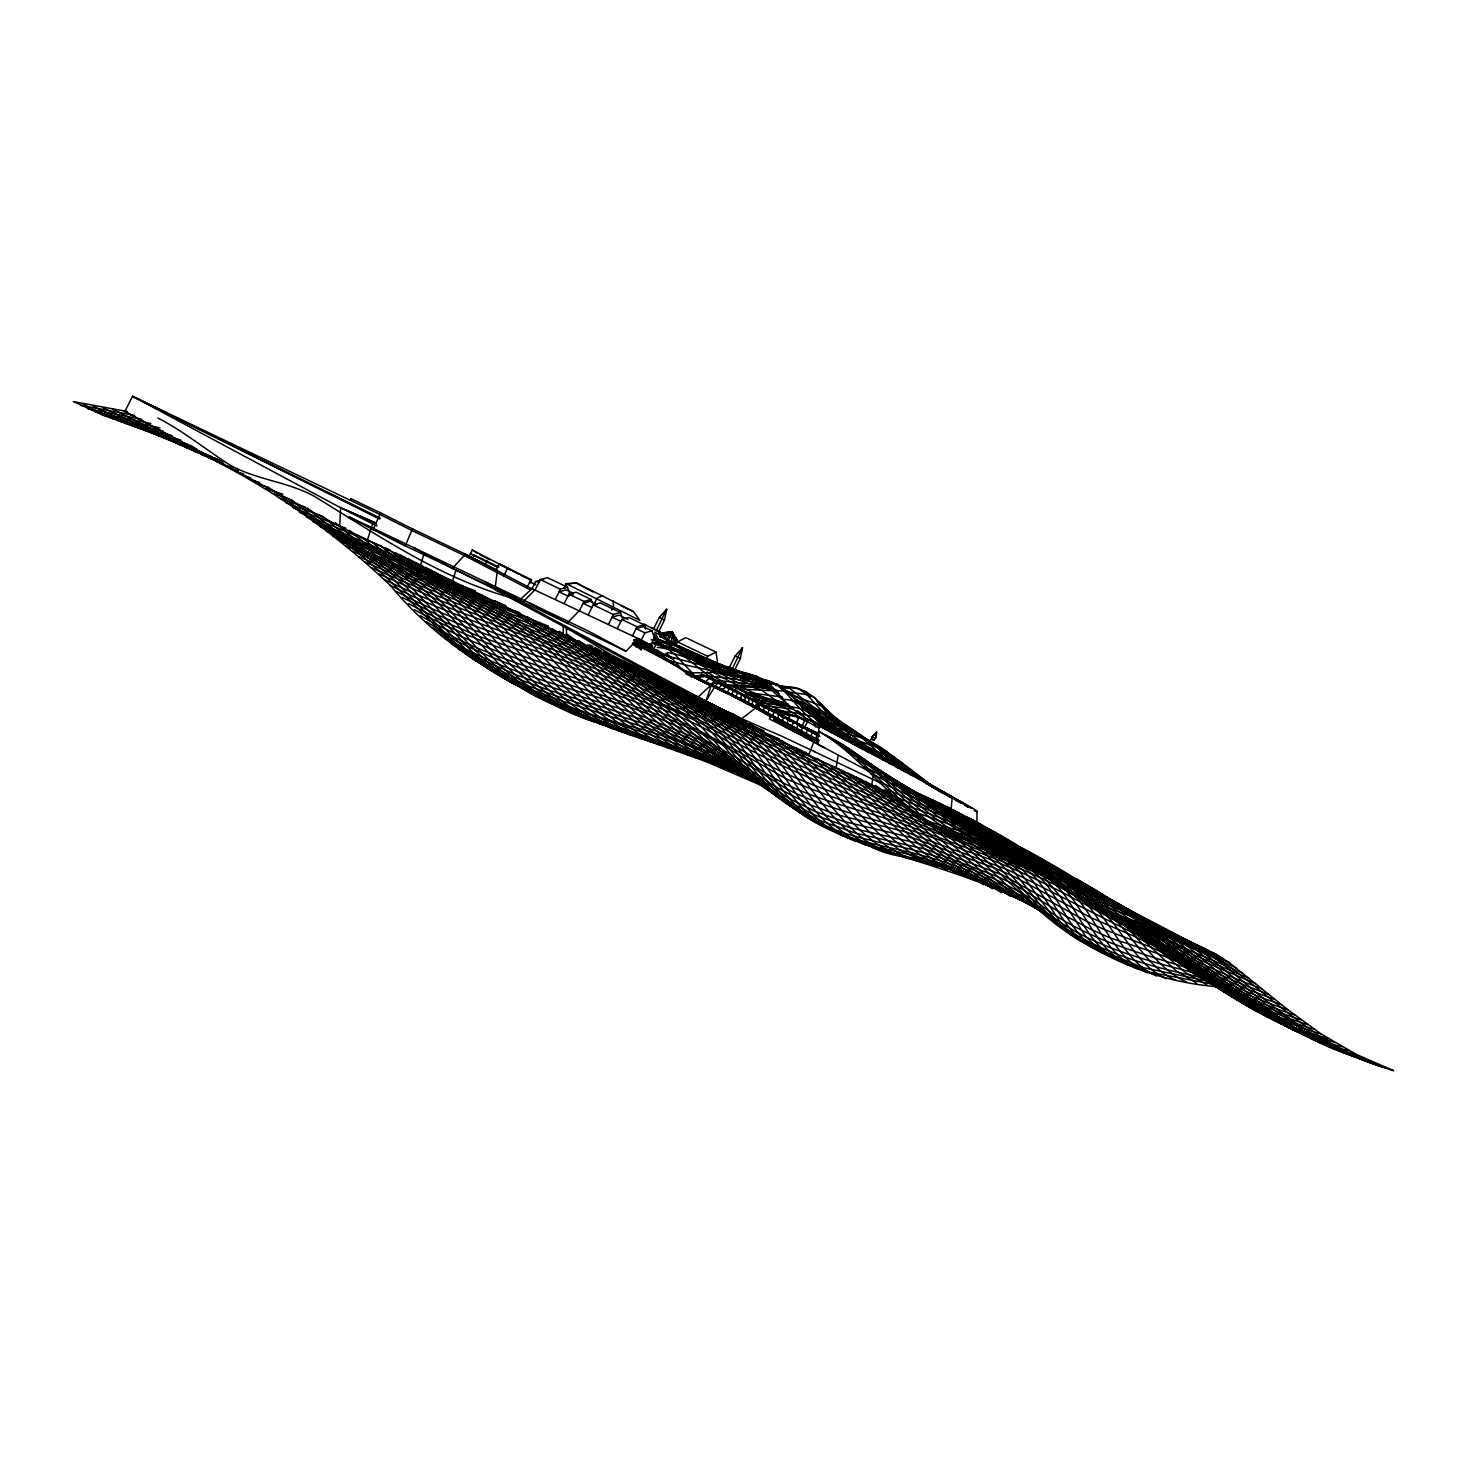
<?xml version="1.0" encoding="UTF-8"?>
<svg xmlns="http://www.w3.org/2000/svg" width="1467" height="1467" viewBox="0 0 1467 1467"><rect width="100%" height="100%" fill="white"/><g stroke="black" fill="none" stroke-linecap="round" stroke-linejoin="round"><path stroke-width="1.5" d="M679.881 688.867L563.126 634.661L563.291 626.152M566.464 635.431L566.445 627.656M339.757 526.47L340.601 507.71L132.507 396.292L124.915 411.457L339.757 526.47L563.126 634.661M789.998 727.889L790.09 726.733M790.786 728.054L790.878 726.917L794.16 728.622M791.648 727.1L790.933 729.411M792.363 728.421L792.437 727.265M793.152 728.604L793.225 727.449M790.108 726.77L789.136 727.724L793.94 728.769L793.849 727.339L790.64 726.954M789.356 727.907L789.301 726.55L793.519 729.062L793.354 730.163L789.356 727.907L790.181 725.046M789.906 728.255L791.391 726.257L788.733 726.44M1225.55 991.692L1189.37 969.522L1112.206 916.27C1199.144 979.057 1290.557 1038.288 1393.65 1070.708L1356.37 1054.461L1321.199 1033.997L1287.916 1009.773L1229.621 962.92L1215.868 954.137L1184.676 940.145L1158.692 926.521L951.184 808.867L952.23 797.021L806.098 718.628L790.035 707.002L769.075 683.329L759.906 679.789L739.973 675.902L714.191 661.837L678.524 645.682L653.824 638.182M495.204 587.552L497.441 570.315L465.461 554.214L452.331 568.316L414.134 547.869M817.394 743.714L819.099 725.743M790.768 728.751L790.878 727.632M792.052 728.274L791.923 729.392L793.519 729.062L806.373 737.241L815.23 739.643L809.381 736.782M659.838 636.641L660.407 632.185L653.622 628.775L659.325 617.405L666.66 609.245L664.496 620.028L658.811 631.378M892.743 794.747L891.514 794.325A65.171 1.485 26.6 0 1 877.138 787.889L871.728 785.322L873.47 773.476M743.017 694.514L758.439 702.29L759.429 703.94L758.622 709.184L751.452 705.884M763.335 711.733L764.215 706.489L763.207 704.838M777.73 719.417L778.537 714.154L777.547 712.504L771.66 709.698M782.516 721.966L783.305 716.721L782.314 715.071L776.428 712.265M787.266 724.515L788.072 719.27L787.082 717.62M791.997 727.064L792.858 721.837L791.85 720.187M798.286 731.63L797.956 733.133M802.907 735.279L803.072 734.178L806.208 737.131L802.944 735.462M811.141 737.296L811.948 732.051L810.958 730.401L803.127 727.834M815.927 739.863L816.734 734.619L815.725 732.968M871.728 785.322L835.97 768.25L838.299 754.606M875.451 738.451L876.643 731.941L872.113 736.856L875.451 738.451L876.643 731.941L872.425 736.929M734.637 669.906L740.34 658.536L742.485 647.754L735.169 655.932L729.466 667.302M635.303 640.932C660.828 653.42 682.338 672.913 708.433 684.521L708.653 683.439L704.912 681.623M714.319 687.345L714.539 686.263M793.94 728.769L794.16 727.669M752.223 705.957L752.699 699.264M722.497 690.058L722.241 691.122L693.433 676.874M752.186 705.774L748.408 703.83L749.344 697.522M367.337 540.351L372.581 523.811L340.601 507.71L375.9 522.875M420.314 565.657L424.311 553.022M452.294 581.757L456.255 569.288M748.408 703.83L744.356 701.739L745.731 695.67L740.175 693.066M740.138 699.704L741.954 693.744L722.534 684.08L702.345 675.498L694.184 677.241L698.879 679.404L702.345 675.498L703.078 677.094M835.97 768.25L829.955 765.371A65.08 1.485 26.6 0 1 808.665 754.937L814.332 740.762M729.576 693.524L729.172 694.514L725.67 692.681L726.128 691.746M636.788 638.438L652.687 646.305L638.347 638.622L625.987 651.22L405.24 545.834L373.26 529.734L379.733 514.33L380.503 512.808L412.722 529.055L411.952 530.577L380.393 514.679M533.108 589.404L465.699 554.343L412.484 528.909L405.24 545.834L367.043 525.388M757.632 708.799L756.22 708.433M732.088 694.79L731.63 695.743L723.983 690.444L723.506 691.397M813.213 738.946L817.266 739.698M351.071 498.762L350.301 500.284L351.071 498.762L380.742 512.955L379.971 514.477L132.507 396.292L379.421 518.915M464.929 555.865L465.699 554.343M468.486 557.57L472.264 549.978L509.948 569.489L499.624 564.63M472.502 558.909L474.391 555.113L498.89 567.124M485.21 564.703L487.117 560.907M496.158 569.764L499.312 563.493M496.304 571.653L497.056 570.131M503.786 575.871L507.729 567.986L530.999 579.483L530.596 582.894L529.862 581.757L535.748 584.728M527.02 587.442L530.999 579.483M520.217 599.49L532.008 588.689L535.62 581.482L543.78 579.758M569.343 592.558L567.472 587.222L547.319 577.613L540.278 579.593L535.345 589.441L522.986 602.038L518.529 601.03L452.331 568.316M555.498 599.068L560.431 589.221L567.472 587.222M564.172 587.515L566.115 583.646L576.714 583.077L633.322 611.464L639.887 620.394L566.115 583.646M565.29 587.754L567.216 583.903L576.714 583.077M564.318 603.285L568.866 594.19L575.926 592.191L591.091 599.435L592.338 602.992M591.091 599.435L584.049 601.433L579.483 610.529L567.124 623.127L528.927 602.662M588.322 614.746L593.255 604.881L600.296 602.9L620.449 612.528L622.32 617.845M594.19 603.927L597.069 598.151L602.735 595.51M611.684 610.199L613.628 606.329L612.968 600.553M608.475 624.355L613.408 614.508L620.449 612.528M617.295 628.573L621.861 619.477L628.903 617.497L644.068 624.74L645.315 628.279M632.46 635.816L637.026 626.721L644.068 624.74M632.369 643.83L641.501 649.954L641.354 648.432M636.018 647.02L637.063 644.93L632.937 642.949L635.945 644.673M638.218 639.117L650.853 645.15L654.447 637.943L651.953 630.847L644.912 632.827L641.299 640.034L532.008 588.689M640.786 649.569L641.831 647.497L636.256 644.838M664.203 657.399L645.718 647.405L646.562 645.352M645.608 647.24L647.479 645.7M656.482 630.15L666.66 609.245L664.643 613.004M653.915 648.671L657.528 641.464M660.242 636.898L662.259 632.845L672.069 632.094L677.332 640.437L674.728 645.48M654.447 649.643L658.481 650.321M660.7 637.063L662.717 633.029L672.069 632.094L677.332 640.437L662.259 632.845L672.069 632.094L676.727 640.015L674.82 643.83M661.635 637.485L663.671 633.451L672.069 632.094L676.874 640.272L675.168 643.683M663.212 637.723L665.028 634.092L672.069 632.094L675.682 639.465L673.408 643.995L671.391 644.416L674.252 638.695L672.069 632.094L664.716 633.029M664.918 638.475L666.715 634.899L672.069 632.094L674.582 639.209M666.917 639.227L672.069 632.094L672.509 637.797L669.942 642.913M667.668 642.656L672.069 632.094L667.998 632.974M666.22 655.254L667.577 652.558C692.956 656.721 715.199 671.849 741.477 672.546L697.1 659.27L654.484 642.564L692.534 653.97L736.361 671.978L705.334 657.674M675.737 645.425L677.516 641.886L685.786 637.668L715.988 652.082L717.436 661.507M643.958 645.04L673.39 659.086L674.031 657.784M686.519 674.068L687.088 672.931L684.484 671.373A46.486 35.758 -61.8 0 1 681.055 668.567M691.305 676.617L692.589 675.865L692.021 677.002L685.804 673.683L686.373 672.546L700.162 680.431L706.526 682.302L706.049 683.255M705.939 659.838L707.699 656.299L715.988 652.082M698.695 679.459L712.302 686.226M701.134 674.93L701.739 673.738M700.896 680.78L701.739 679.734M701.996 681.311L702.473 680.101L702.436 681.11M706.416 683.145L705.334 682.613L706.892 682.21M707.149 683.494L707.626 682.558M707.883 684.135L707.259 682.65L706.782 683.604L722.259 690.902M708.249 684.319L708.359 682.907L708.323 683.915M712.412 685.107L710.817 685.547L711.678 684.466L717.821 688.867L718.298 687.913L717.125 688.426M767.259 685.492L714.227 680.248M711.935 686.061L712.779 685.016M720.352 683.457L726.073 683.274L716.538 678.102L717.235 676.709M713.145 685.456L712.669 686.409L714.227 686.006M719.637 689.747L726.752 693.323M725.707 692.589L719.784 689.563L720.26 688.628M720.242 690.04L720.719 689.087M722.883 691.305L723.341 690.37M727.119 693.396L727.852 692.369M735.279 697.247L731.318 695.266L731.795 694.331M731.52 695.578L731.996 694.643L734.967 696.128L734.509 697.082M734.472 691.727L736.287 688.115M735.224 697.448L735.756 696.312L744.686 700.731L819.283 740.468M737.424 698.549L737.901 697.614L743.439 700.456M734.545 696.99L739.203 699.227L739.661 698.292M740.267 699.997L740.743 699.062M741.605 698.329L740.835 699.851L736.672 697.669M744.026 696.825L745.823 693.231M743.457 700.217L742.98 701.391L734.105 696.99L734.619 696.055M743.879 701.629L744.796 700.071M737.479 698.457L755.688 707.772L745.493 702.693L745.97 701.758L747.638 702.766L746.85 703.555L743.256 701.666L743.971 700.823M746.63 703.298L747.051 702.07M747.785 703.903L731.74 695.12M749.802 704.967L750.407 703.812L753.47 705.407L752.351 706.361M753.415 705.737L753.983 707.204L755.028 705.719M754.276 707.369L754.02 707.112A60.587 1.375 26.6 0 0 745.474 702.271M755.047 706.581L754.57 707.534L760.456 710.34L760.933 709.386M755.762 706.085L754.625 707.424M756.165 706.837L755.322 707.956L754.46 706.25M756.477 706.526L755.725 708.048L754.276 707.241M757.119 708.909L757.797 707.681M758.512 709.276L816.11 740.101M760.713 704.93L758.842 703.922M759.356 710.083L760.584 709.57M760.181 708.964L760.071 710.358M759.649 710.248L760.346 709.074M760.419 709.46L759.943 710.395M762.106 711.183L761.538 709.716L762.565 710.248M763.647 711.898L762.968 710.835L764.014 711.367M764.417 712.797L764.967 711.513L764.729 712.962M771 716.74L764.784 713.42L765.719 711.513M765.242 712.889L765.719 711.953M765.774 713.549L766.306 712.265L767.351 712.797L766.673 714.026M766.122 713.604L761.96 710.431L761.19 711.238M768.396 709.038L769.35 709.496L764.564 706.947L766.783 707.993M767.259 714.337L767.736 713.402M767.791 714.612L768.983 709.056L767.993 707.406L757.32 702.033M768.91 715.199L769.368 714.246L767.314 714.246M769.203 715.364L769.9 714.191M770.542 716.098L771.092 714.814M771.275 715.126L769.386 718.903L800.634 734.949M771.752 716.74L772.119 715.346M772.045 716.905L772.522 715.951M772.834 716.941L773.769 711.605L772.761 709.955L764.93 707.387M773.677 717.748L774.503 716.63L773.971 717.913M774.796 718.005L775.254 717.051M775.034 718.5L775.621 718.812M776.905 717.913L775.383 718.335M777.858 719.985L777.29 718.518L777.382 719.637M778.262 719.729L779.729 721.342L778.995 722.883L782.223 724.716L782.7 723.763M778.885 720.535L779.435 719.288L777.547 721.764L782.81 722.608M780.169 721.232L778.445 720.315L778.922 719.362L783.25 723.011M778.995 722.883L778.409 720.902L780.591 720.59L775.511 718.903L777.748 718.885L776.942 719.674L776.281 718.096M777.638 721.691L779.069 721.214L778.83 722.663M778.647 722.167L779.197 721.086M779.307 720.774L780.041 719.619M779.05 722.186L779.912 720.627M782.058 716.685L783.635 713.53M779.949 722.204L782.7 722.846M781.196 721.416L780.627 719.93L781.673 720.462M781.563 722.002L783.066 721.654M780.847 723.946L781.544 721.471L781.746 722.883M781.416 722.736L782.149 721.801M782.186 722.901L782.736 721.892M783.745 722.791L784.056 721.746M784.808 722.167L784.332 723.121L778.445 720.315M784.937 723.433L786.44 723.029L784.992 723.341M790.75 728.824L782.278 724.606M788.237 719.637L789.649 716.831L787.412 714.319L771.734 709.368L757.192 702.143L791.96 706.966M785.267 726.367L785.597 725.321M785.78 726.147L786.074 725.101M785.945 726.257L786.715 725.028M787.302 727.064L786.807 725.065M787.082 725.266L786.55 726.11M786.825 726.66L787.871 725.45M786.99 726.312L787.596 725.23M790.456 721.03L789.778 720.664M788.568 726.678L789.594 724.735M789.411 725.835L788.182 725.376L787.412 727.394M786.734 725.523L790.878 727.815L790.401 728.751L788.733 727.742L789.943 725.78M787.944 726.275L788.696 728.182L787.706 727.559L788.861 725.413L790.548 725.908M789.686 726.825L789.759 725.725M790.181 727.045L791.226 725.578M790.016 728.439L804.723 736.434M790.438 727.1L791.428 726.11M790.053 728.934L790.511 727.98M791.832 729.888L792.51 728.659L790.878 727.815M793.06 728.127L793.61 726.862L793.5 728.255M792.913 729.264L792.437 730.218L793.94 729.796L798.837 733.61L807.492 736.562M793.849 727.339L793.372 728.292M793.885 728.237L794.362 727.284M795.041 728.714L804.925 733.445L804.154 734.233M794.546 730.108L794.069 731.061L808.06 737.938M794.362 731.226L795.059 730.053M795.316 729.356L794.949 727.595L795.517 729.081M794.967 731.538L795.646 730.364M795.774 731.63L796.819 732.161M796.709 729.722L797.626 724.386L793.684 721.324L794.325 723.286M796.453 732.345L797.296 731.208M797.553 730.529L798.011 729.576M797.846 730.694L798.378 729.411M798.616 729.906L798.305 730.969L798.525 729.521M798.653 730.786L799.13 729.832M799.185 731.446L799.735 730.163L800.762 730.694M777.29 712.705L797.039 716.941L798.195 719.178L796.123 723.341L802.082 726.037L804.961 720.279L785.212 708.011L740.413 689.948M799.203 733.445L799.68 732.491L799.258 733.353M799.955 733.867L800.432 732.932M801.202 732.51L802.412 726.935L798.47 723.891M802.192 731.813L800.725 732.143L803.384 732.455L803.072 733.518L803.549 732.565M802.082 726.037L804.815 726.972L807.602 721.416L803.568 715.859M802.321 733.097L802.797 732.143M802.614 733.243L803.146 731.96M803.439 733.335L803.898 732.4M803.238 735.627L792.088 729.521M803.971 733.995L804.503 732.711M803.531 735.792L817.412 739.753M806.483 729.612L807.547 729.943M805.163 734.637L804.044 733.665M805.933 733.848L807.088 735.645M806.263 734.839L807.18 729.502L806.19 727.852L798.341 725.285M808.812 736.214L809.839 736.746M809.637 737.039L810.316 735.811M810.242 737.351L810.701 736.397M811.746 736.929L810.279 737.259M811.874 738.194L812.351 737.259L812.516 738.433M812.168 738.359L812.7 737.076L812.223 738.029M812.975 738.451L813.452 737.516M813.525 739.111L814.057 737.828L815.084 738.359L814.405 739.588M816.642 740.762L817.119 739.808M816.936 740.927L817.632 739.753M817.247 741.073L817.724 740.138L817.284 740.982M868.849 742.339L872.535 737.057M871.581 738.946L872.113 736.856M874.075 740.138C875.946 735.095 874.002 743.109 871.82 739.001M778.665 721.929L779.582 722.387M779.454 722.094L778.317 721.911M787.284 726.385L786.385 725.908M791.226 727.284L777.583 721.672M779.509 722.112L778.372 721.067M790.475 727.1L789.319 726.587M736.122 696.385L710.523 684.979M740.487 651.531L742.485 647.754L732.326 668.659L736.251 670.712M734.068 689.765L731.226 695.101L735.682 697.338L738.029 691.764L726.257 685.896L722.424 690.737L727.43 693.213M714.924 686.519L705.884 701.153L518.529 601.03M741.825 699.722L741.165 700.584L745.493 702.693M653.457 639.264L663.983 645.443L679.184 651.366L652.54 642.729L667.613 648.891L674.252 653.805L695.89 676.874L714.282 686.776L719.013 682.375M805.676 735.645L813.305 738.855M704.765 682.228L709.9 678.011L715.401 682.155M710.651 685.034L714.117 681.128L759.429 703.94M745.914 701.849L745.163 702.675L747.638 702.766M770.725 716.354L771.514 715.548L774.906 717.235M777.29 720.829L778.152 720.077L773.953 720.132L787.137 726.293M795.206 730.566L791.905 728.861L791.135 729.649L797.37 732.913L796.856 731.428L798.323 732.143M808.922 736.801L809.711 735.994L812.883 737.699M778.977 723.139L779.784 722.351L774.814 719.398M730.126 687.803L726.77 692.901L731.373 695.175M779.802 720.059L779.27 721.269M778.849 721.196L778.867 720.04M494.984 589.789L674.417 685.859L697.962 697.1L711.44 684.759L705.884 701.153L711.788 704.16A49.988 1.137 26.6 0 1 739.405 718.812L740.615 719.563L755.523 708.029L763.372 711.257M976.564 822.895L989.73 831.074L982.853 827.333M722.534 684.08L718.225 688.701L723.561 691.305M573.212 594.593L567.931 596.079L559.092 591.861L566.152 589.881L573.212 593.255M746.648 697.632L748.243 697.21L786.275 717.748L783.8 717.235M773.953 720.132L774.998 719.362L774.118 720.095L779.729 721.342M790.951 727.064L818.476 741.917M695.376 677.882L697.082 677.516L695.89 676.874M699.246 677.057L703.537 676.14M701.354 681.073L703.06 680.706L701.849 680.083M976.032 822.033L982.523 826.104M748.757 698.732L750.536 698.402M767.443 684.942C747.602 680.486 726.825 677.754 706.562 676.012L702.546 674.82L693.744 676.379L686.208 671.868L690.975 674.417L689.325 672.913M721.361 688.958L723.561 688.591M760.163 704.838L762.106 704.582M779.252 715.052L781.196 714.814M782.92 715.749L780.829 715.914L784.313 716.519M782.003 687.271C806.153 683.53 821.667 705.132 836.942 719.692M783.653 717.546L786 717.528M783.91 717.748L786.165 717.766M771.019 687.381L724.258 684.594C697.815 673.408 681.165 643.995 650.229 643.646M782.883 699.447C805.273 698.604 815.01 724.588 833.421 733.427M776.355 690.627L785.248 691.012L791.887 695.89L804.943 709.808L801.954 707.057M749.582 678.579C768.103 677.387 785.175 686.538 796.068 701.171M775.86 685.437L788.751 686.923M759.906 679.789L768.543 680.67L775.548 684.814M769.075 683.329L777.712 684.227C793.39 699.722 806.061 719.123 826.269 729.594M739.973 675.902L757.284 677.589L768.506 682.063L756.183 676.104L722.901 666.293M790.035 707.002C814.277 707.424 827.04 732.051 847.761 741.092M793.445 709.019L764.417 705.847M222.397 462.105L166.193 438.23C249.115 472.777 325.124 523.371 390.112 585.26C455.485 663.983 546.696 704.637 643.683 729.814C696.99 745.236 746.85 770.432 789.888 805.548C831.661 837.034 882.327 851.74 932.7 862.523C981.588 879.687 1031.228 898.427 1070.121 933.966C1113.911 963.361 1164.23 982.432 1216.895 986.704L1195.44 975.133L1162.487 950.249L1167.512 953.348M677.772 665.431L674.031 664.936L669.374 661.159M802.229 714.007L771.734 709.368M657.436 647.387C699.502 652.155 732.161 685.933 774.723 689.362C740.597 680.065 708.488 664.313 678.524 645.682M156.877 434.324L102.892 415.143L73.35 401.591L127.446 411.549M726.403 685.364C743.641 688.94 761.74 684.502 777.987 692.241M756.312 679.166C726.55 673.188 696.238 668.604 667.393 660.077L661.599 653.493L640.547 641.116L644.416 642.124M134.597 415.399L80.575 405.314M802.302 691.085L806.337 691.764L810.683 696.715M773.641 710.578L798.873 716.996L819.466 728.292M141.731 419.287L87.91 408.798M748.152 674.655L756.183 676.104L779.014 693.671M150.863 423.56L95.355 412.062M737.663 697.595L739.038 697.87M788.219 704.05C770.157 697.614 749.93 696.678 732.895 686.153M726.33 685.016L740.193 689.05L772.192 690.719L784.827 701.776M798.103 712.76L814.075 717.125L840.591 737.259M159.94 427.942L102.892 415.143M731.465 671.024L748.262 673.756L771.624 684.429M761.905 681.733L714.081 672.381L691.929 672.895L682.485 669.924L670.786 656.996L661.599 653.493L636.77 640.162M163.075 431.096L110.52 418.058M535.62 581.482L538.939 582.252M786.789 718.958L789.136 719.49M788.641 725.633L789.429 725.817M967.138 806.813L972.291 808.115M647.644 645.113L651.55 646.03M793.684 721.324L794.729 722.057L785.377 717.583M742.229 673.353L746.153 674.288L714.191 661.837M672.418 685.859L674.875 686.574M780.077 686.098L798.726 688.83L806.813 694.514L820.915 710.065L836.245 723.176L844.57 728.677L869.748 741.147L898.666 765.884L906.973 771.11L964.993 804.099L947.517 795.297L952.798 798.36L949.332 796.709M670.786 656.996L744.374 676.599M172.097 435.589L118.204 420.846M1213.392 984.32L1149.45 972.181L1113.141 957.291L1078.355 939.375L1055.635 922.908L1049.547 916.93L1010.69 867.547L997.707 857.186L970.329 839.307M743.384 673.115L750.994 675.388L680.578 652.283L659.71 639.539M651.201 639.704L676.397 646.213L720.04 664.588M847.284 837.125C913.152 863.109 984.394 876.422 1045.421 914.033C1006.069 892.431 980.598 853.446 942.878 829.405M766.397 681.275L748.555 676.874L721.617 665.138M908.953 789.539C961.71 816.037 1008.654 852.455 1058.477 883.812C1097.499 915.536 1145.709 931.453 1193.533 944.308M782.498 697.027L747.51 692.589L732.968 686.189M883.079 773.036L889.864 776.942L839.381 743.366L818.586 731.171C873.727 762.968 905.671 829.313 972.676 841.196C1028.477 850.182 1066.747 894.907 1115.672 918.434M708.854 683.439L692.681 675.829M789.704 705.792L745.126 694.313M1210.037 981.606L1142.683 967.542L1106.448 952.505L1071.809 934.277L1059.963 921.661L1034.125 882.584L1022.499 869.509L981.441 842.663L1017.199 858.653L1043.165 872.37L1011.423 853.299M181.046 440.228L125.942 423.541M854.381 840.408L860.34 842.131M863.458 844.167L871.38 846.459L862.321 842.7M237.819 472.227L243.54 473.914M230.612 468.468L238.241 470.724M244.934 476.133L250.655 477.82M872.682 847.559L889.956 853.079M223.332 464.837L232.85 467.716M251.994 480.186L259.586 482.478M258.981 484.385L268.424 487.337L275.246 491.867L355.069 550.125L386.701 577.668L453.486 643.811L473.108 659.05L503.603 678.121L543.725 699.814L585.37 718.482L706.03 761.575L766.911 787.889M282.819 494.232L265.857 488.786M221.81 462.215L208.626 457.942M216.016 461.353L223.571 463.719M1204.902 978.104C1146.846 966.478 1087.854 950.121 1041.625 910.879C992.517 877.633 934.479 858.928 876.661 847.064C822.529 832.247 773.842 799.222 734.637 759.668C704.71 719.087 664.276 688.867 622.631 661.379M743.237 672.748L704.288 663.047L669.319 642.216M188.051 444.391L133.699 426.2M899.418 856.013C843.727 847.156 817.724 793.757 784.533 755.23C751.856 719.197 705.095 703.225 663.139 681.256M1342.048 1046.796C1270.807 1029.266 1214.603 981.258 1161.351 933.562M1349.163 1050.702C1276.913 1033.19 1221.204 982.78 1166.943 935.176L1229.621 962.92M1356.37 1054.461C1286.229 1037.077 1237.671 980.579 1181.98 938.935M1328.057 1038.434C1260.483 1021.637 1206.039 977.847 1155.794 931.857L1236.186 967.963M1335.007 1042.689L1288.796 1025.745L1246.565 1004.565M1371.04 1061.43C1293.05 1041.423 1231.271 988.886 1172.555 936.753M1363.668 1058.037C1289.676 1039.81 1234.792 985.421 1178.184 938.275L1222.873 958.281M289.476 499.073L272.642 493.352M1321.199 1033.997C1258.081 1015.036 1201.326 980.304 1148.954 941.007L1159.058 947.719M1378.503 1064.675L1341.406 1051.344L1319.218 1041.258M1314.414 1029.412C1244.309 1008.618 1182.439 968.092 1126.931 921.588M1386.04 1067.756L1343.075 1051.729L1307.024 1033.025L1266.681 1004.767L1195.953 946.472L1140.226 916.637M474.391 555.113L470.375 553.774L497.405 567.289M1307.702 1024.681C1239.817 1003.355 1177.946 966.111 1123.245 921.019M305.411 507.252L279.372 498.065M312.948 521.684L438.395 577.063L475.253 590.834M908.99 858.763C844.79 841.269 823.849 769.185 770.89 735.48M1301.046 1019.822C1232.115 998.092 1170.098 959.418 1113.141 915.628M1294.462 1014.852C1225.825 993.306 1164.963 954.008 1106.778 912.676L1147.231 939.907M201.217 454.587L219.922 460.931L179.084 444.409M746.263 677.369L761.648 682.907M505.785 605.504L452.111 585.938L326.352 531.201M806.098 718.628L821.318 724.496L850.768 741.972L894.081 764.307L957.859 800.175M1287.916 1009.773C1223.441 988.831 1164.981 953.568 1109.932 914.619C1163.368 951.093 1219.737 984.174 1281.406 1004.62M149.194 431.536L203.913 453.34C164.487 435.314 121.413 424.972 83.051 404.067M519.941 612.821C456.329 590.596 394.146 564.373 333.027 536.023M1197.989 973.776C1144.058 959.693 1088.257 946.27 1043.789 910.273C998.055 878.33 943.611 858.892 889.185 847.596C861.771 841.049 832.027 835.145 810.242 816.019C790.126 797.535 777.382 772.962 760.768 751.599C731.079 714.576 686.849 694.386 645.828 672.766C685.126 693.616 727.889 709.991 760.603 741.183C794.674 772.32 810.224 823.372 855.774 841.38M857.113 735.407C840.298 726 825.848 712.925 814.46 697.43C804.301 692.314 792.327 694.514 782.058 689.563L790.346 694.845L821.245 705.7L857.186 735.315M798.176 702.308C823.134 716.556 843.232 739.185 869.234 752.589M654.337 651.421L646.544 647.589M636.311 645.48L641.831 647.497M1274.933 999.412C1217.28 979.663 1163.661 949.938 1113.141 916.16M219.555 460.345L186.419 447.875M794.454 699.429L828.122 713.842L880.75 748.482M918.654 861.312C856.306 842.792 832.834 774.723 781.618 740.432M193.809 451.249L219.812 460.51L189.756 448.645M1327.837 1044.669L1322.079 1042.542L1365.777 1060.806M1356.645 1057.212L1292.28 1029.504M1268.497 994.149C1214.786 975.207 1164.193 948.471 1116.479 917.553M1347.586 1053.434L1323.381 1043.679L1298.772 1031.649M743.531 700.309L744.668 700.731M831.074 829.662L836.813 831.807M873.232 847.156L880.603 849.906M306.218 517.026L453.45 581.299M1262.06 988.868C1213.521 971.227 1167.145 947.994 1123.3 920.744M1375.001 1064.253C1322.739 1046.393 1278.435 1012.34 1237.304 976.435C1193.313 935.726 1134.614 917.462 1085.342 884.436M795.132 716.208C775.548 708.763 756.459 699.667 738.616 688.518M1384.298 1067.554C1294.206 1041.075 1241.174 952.688 1151.907 925.622C1059.247 904.607 995.8 827.205 910.842 790.2L939.577 804.668M345.882 528.23L292.758 507.619M1255.605 983.587L1192.451 956.796L1131.992 924.577M548.585 626.189L420.461 576.201L339.666 540.901M217.373 459.684L222.874 461.83L129.628 423.596L92.971 406.121M286.065 502.833L322.997 516.476L348.596 537.894L388.388 567.252L413.529 589.642L472.906 652.43L491.867 668.97L512.111 682.962L556.451 703.665L669.007 741.073L714.796 758.897L749.417 777.162L796.856 809.784C762.785 791.116 746.116 754.185 720.26 726.935C696.972 703.39 667.43 687.693 639.777 669.997L683.42 692.076L720.279 708.744M1249.169 978.342L1194.963 955.457L1137.493 926.062M1320.19 1041.79L1269.175 1017.511M633.707 643.61L671.684 661.745L666.917 659.178L668.274 659.82M512.001 598.004C439.495 577.998 377.386 534.813 314.011 496.121C287.44 481.671 256.028 479.709 229.696 464.947C205.728 449.434 183.448 431.188 157.941 418.058M928.299 863.898L899.143 849.54L879.503 834.375L861.441 816.019L826.765 776.428L795.646 747.895L732.4 721.251L581.207 651.751L434.635 594.868L371.628 567.784M1311.406 1037.481L1290.813 1028.715L1260.501 1013M1242.696 973.116L1188.618 950.029L1146.552 929.124M535.712 694.79L541.396 697.063M205.728 454.073L211.193 456.274M585.37 718.482L563.438 707.864L536.5 689.087L511.818 665.835L452.955 602.002L433.884 585.663L400.253 562.118L381.09 545.981L299.451 512.368M576.348 714.649L535.015 695.358L511.25 681.66M182.238 445.528L158.656 435.149M205.71 454.293L218.436 460.601L176.333 442.869L103.038 407.844M764.142 730.841L674.362 691.635L577.264 645.187L403.902 576.274L359.048 556.598M779.967 739.203L725.725 716.428L583.756 650.376L419.324 585.461L365.375 562.136M158.766 435.094L164.414 437.404M645.828 644.361L638.567 641.391L666.256 658.628M558.634 706.324C509.764 688.903 473.273 650.78 440.357 612.307C411.2 575.816 369.317 553.848 335.411 522.619M1189.352 968.495C1136.907 952.065 1082.334 938.147 1038.288 903.104C991.16 873.378 937.138 853.482 882.4 842.993C854.307 836.667 824.656 829.442 801.642 811.361C783.836 794.931 771.697 773.714 757.559 754.276C730.273 715.823 686.446 694.9 646.14 672.968L682.283 691.049L670.547 685.236M746.318 722.057L667.467 687.271L570.755 640.07L406.524 574.752L352.667 551.207M141.455 428.841L215.539 458.969L185.52 446.371L113.216 409.385M882.492 783.91L783.25 736.874L669.392 687.143L564.208 635.009L409.018 573.469L346.212 545.962M567.436 710.596L527.056 690.077M848.366 838.005C804.264 822.345 788.329 774.081 757.926 742.834C730.713 715.456 695.835 698.072 661.782 680.871M620.761 661.214L671.226 687.198L739.203 717.473M795.646 747.895L802.871 750.921M972.144 840.078L1015.366 858.598L1041.607 871.765L1001.007 848.531M1283.973 1025.048L1295.159 1029.944M770.138 683.824L753.231 678.267L777.858 690.939M376.744 525.571L372.581 523.811L376.652 525.754M211.101 457.117L220.123 460.95L214.787 457.997M736.269 715.988L664.129 683.2L622.65 661.159M937.853 866.649C880.732 845.084 851.538 787.174 804.686 751.672M1286.559 1025.268L1280.948 1022.884L1289.53 1027.578M960.922 836.887L1022.371 862.779L1048.575 875.964M951.184 808.867L918.067 793.317M739.551 717.693L672.821 686.006M733.463 714.521L710.101 704.362M652.852 648.469L636.788 641.207L650.89 648.561M736.086 716.043L717.656 707.809M932.975 826.086L949.314 833.439M594.502 722.076C542.112 704.288 495.094 673.151 461.023 629.178C430.693 588.634 386.995 562.833 349.293 530.339M797.039 716.941L804.228 720.077M633.322 611.464L620.999 605.743M814.002 713.164C859.039 730.731 898.409 758.677 935.616 788.934L900.243 762.968M634.459 641.519L655.346 651.55M733.335 714.447L722.424 709.661L733.61 714.704M959.125 836.117L950.158 832.192C999.265 864.65 1033.025 915.115 1085.305 943.611M956.924 836.373L924.375 821.392M1215.868 954.137L1182.054 938.623M966.038 816.496C1012.432 839.491 1052.426 871.545 1091.375 905.084C1126.968 928.538 1171.198 931.05 1208.625 950.451M716.171 707.057L736.434 715.969M964.736 838.904C911.392 814.533 878.88 760.603 825.738 735.187M736.892 673.408L708.909 661.269L687.436 649.716M223.607 463.499L171.786 440.834M711.678 704.912L728.035 712.65M603.744 725.505C558.56 707.424 526.818 668.897 495.369 633.561C467.955 599.655 429.098 578.768 395.283 552.582M340.601 507.71L376.139 523.462M830.964 765.426L845.23 771.88M972.676 841.196C922.615 819.118 891.129 769.772 841.453 746.666M720.352 708.763L702.748 700.896M1034.455 867.254L983.422 842.425C1004.125 855.903 1028.752 865.64 1042.835 887.04C1057.597 909.082 1068.856 935.818 1093.814 948.471M793.647 708.451C753.635 695.083 715.969 675.884 681.018 652.228L737.919 682.87L761.556 690.095L774.888 699.759L789.924 706.03L749.967 698.402L746.63 696.018M654.557 651.641L653.163 651.036L664.368 657.143M980.671 843.36C926.906 815.817 886.343 768.195 832.853 739.551M523.499 688.261C479.416 669.759 448.425 631.984 416.573 597.968C384.941 562.338 342.765 539.122 307.281 507.894M209.414 456.805L123.393 410.907M988.666 845.56L962.792 831.661L891.294 777.822C948.984 813.396 1011.717 839.802 1069.681 875.065M613.004 728.842C570.846 711.513 540.168 676.434 510.571 643.188C482.735 607.43 442.741 585.791 407.588 558.615L423.321 566.519M533.823 694.038L510.699 682.1L471.714 658.133M384.647 547.613L389.984 550.052M685.016 692.607L732.528 714.411M1272.439 1018.006L1265.049 1014.632L1273.539 1019.528C1223.863 996.221 1180.532 962.114 1139.419 926.245M996.551 847.944C944.161 821.758 902.425 778.317 849.155 753.121M947.297 869.638C893.183 846.587 861.624 793.775 816.936 758.127M865.017 844.735C825.591 829.112 807.363 788.201 781.416 757.761C756.092 728.182 721.544 709.093 686.574 693.213M850.218 729.117C887.113 750.187 916.728 782.314 956.209 799.772M1201.161 947.205C1166.467 928.263 1126.051 924.137 1091.375 905.084C1051.692 885.995 1022.976 851.318 985.751 828.69M622.301 732.125C580.29 714.484 549.887 679.221 519.96 646.287C491.757 611.024 452.093 589.221 416.298 563.053M728.989 668.567L736.361 671.978M782.241 722.809L783.36 723.139M787.504 726.238L789.356 726.843M785.927 725.89L787.779 726.495L788.989 724.405M1004.272 850.64C962.645 832.101 930.408 798.158 889.846 777.657M911.099 790.603L958.831 813.213L1004.272 838.721L970.512 818.879M432.178 570.681L425.082 567.381C461.371 592.668 500.742 614.655 529.385 649.313C559.642 681.953 589.716 717.436 631.617 735.37M705.792 702.235L696.917 698.109L741.037 718.848L736.672 716.703M916.93 814.863L781.416 757.761L702.601 718.518L612.858 679.258L576.329 664.808L473.419 629.966L437.258 614.783L402.196 597.417M1329.744 1045.366L1338.619 1049.492M690.389 673.316L689.05 672.675M741.037 718.738L688.078 693.891L720.627 708.873L701.996 699.172M813.855 751.251L814.79 751.691M1011.79 853.794C980.194 837.419 940.75 838.024 915.481 809.894C889.002 785.982 865.622 757.394 833.531 740.633M377.844 573.505L440.723 600.865L587.68 656.978L747.858 730.364L829.167 764.619L915.445 846.276L935.231 861.166L956.594 872.92M674.93 686.208L735.389 716.098L690.737 693.653M916.16 815.964C940.677 828.268 968.99 830.359 993.159 843.58C1022.279 856.435 1046.154 877.963 1073.734 893.311M736.581 716.666L665.725 682.558M696.33 653.805L718.207 664.551L738.708 672.344M854.087 776.043L847.009 772.687C890.047 807.95 925.879 852.767 974.693 880.475M319.678 526.415L445.198 581.61L482.166 595.199L515.944 618.414L548.493 644.105L608.97 704.728L627.766 721.599L647.699 736.232L668.952 748.188M1182.64 963.746L1157.225 953.367L1110.244 937.945L1092.31 930.023L1066.362 916.307L1016.136 885.536L998.532 876.991L924.999 849.045L856.27 833.348L819.063 820.273L793.225 806.318L736.379 766.911L710.651 752.718L655.932 730.933L561.586 700.823L533.86 690.645L498.468 673.94L464.856 653.659M1206.901 984.815L1185.739 972.676L1149.083 941.576M659.325 617.405L664.496 620.028M735.169 655.932L740.34 658.536M652.026 627.968L656.648 630.187M657.326 630.718L660.407 632.185M677.516 641.886L707.699 656.299M727.87 666.495L732.491 668.695M765.774 684.997L753.598 678.267M597.216 604.716L590.156 601.342L583.096 603.322L591.916 607.54M627.949 619.386L619.129 615.168L612.069 617.167L620.908 621.385M651.953 630.847L643.133 626.629L636.073 628.628L644.912 632.827M540.278 579.593L560.431 589.221M593.255 604.881L613.408 614.508M663.011 638.2L670.859 641.959L672.106 645.498M568.866 594.19L584.049 601.433M621.861 619.477L637.026 626.721M673.408 643.995L681.256 647.754M411.732 530.431L464.709 555.718L530.669 590.027M634.991 639.209L673.39 659.086M636.788 641.207L640.162 642.803M633.817 640.327L643.885 645.425M645.645 646.269L652.705 649.643M655.327 651.165L636.825 642.051M651.146 649.716L655.071 651.586M647.369 648.469L633.561 642.381M648.927 649.203L654.814 652.026M655.914 652.283L659.838 654.154M704.013 675.205L725.633 685.822L725.927 687.198M673.206 663.011L663.157 658.225L677.351 665.816M762.363 705.884L763.463 706.416M770.45 710.028L771.55 710.56M804.815 726.972L819.081 733.793M807.198 728.255L817.394 733.115M809.839 730.144L817.559 734.105M800.56 726.33L801.66 726.862M804.98 728.439L802.761 727.394L816.129 734.6M808.647 730.474L809.747 731.006M812.315 732.51L813.268 732.968M761.245 710.743L769.093 714.502M764.784 713.42L771.312 716.483M809.454 737.516L813.378 739.386M805.676 736.196L809.601 738.066M795.187 731.318L789.301 728.512L789.173 727.229M824.527 747.528L817.632 744.246L822.4 746.795M675.278 686.666L709.716 703.115M730.804 713.824L673.61 686.244M908.238 809.931C957.107 826.434 1006.472 843.653 1047.731 876.019C1087.102 906.588 1137.64 913.941 1180.293 937.78L1173.252 934.369M701.464 700.162L708.781 703.683M1019.052 857.425C962.077 829.827 914.821 785.909 856.71 759.869M818.843 823.189C783.47 807.785 766.232 771.165 743.439 742.504C716.905 710.303 678.322 691.654 642.876 671.244L649.771 674.93M640.951 738.579C599.178 720.334 569.361 684.704 538.811 652.32C509.599 618.414 470.705 595.969 433.957 571.507M507.729 567.986L499.11 563.86L518.75 574.202M963.416 804.191L970.476 807.565L963.324 803.714M965.268 805.493L968.807 807.198L965.231 805.273M1185.758 941.704C1081.436 885.023 979.222 824.509 871.545 773.953M384.006 579.318C469.22 621.531 562.705 643.536 647.717 686.318C731.189 726.678 817.724 760.273 900.811 801.367M633.341 644.306L635.871 645.498M900.555 803.403C949.167 820.511 997.945 838.721 1040.085 869.436C1079.529 899.583 1129.333 908.862 1171.491 933.507L1164.468 930.06M718.867 687.84L711.385 684.227L717.546 682.778L715.786 680.816M714.282 686.776L719.839 689.472M905.176 807.088C819.705 771.037 735.847 731.74 651.495 693.176C569.288 651.861 477.362 634.863 396.163 591.311M1310.141 1037.536L1317.458 1041.075M1301.156 1033.612L1308.472 1037.151M910.915 790.658L988.666 829.864L1042.23 861.019L1078.153 879.98L1135.733 917.92L1169.877 937.12M1137.273 926.814C1175.966 960.207 1217.152 991.215 1263.215 1013.752M689.582 694.625L648.836 674.16M667.43 684.025L691.085 695.34L683.805 691.709M862.889 780.316L855.848 776.887C899.418 811.544 935.396 855.995 983.55 884.638M1157.426 926.612L1162.708 929.198C1121.1 903.672 1072.047 892.449 1032.511 862.706C989.29 834.118 941.429 814.258 893.146 796.379M1203.747 977.774L1219.645 989.033L1246.473 1003.483M650.284 741.77C608.695 723.213 579.007 687.528 548.255 655.309C520.052 624.594 484.99 601.672 449.764 579.923M634.808 641.446L650.89 649.331M379.843 517.906L132.507 396.292L380.008 518.585M1026.167 861.349L986.759 841.93L931.728 824.839L907.871 806.942L856.288 757.009L840.628 744.594L825.334 735.15M1177.873 939.32L1143.471 920.616L1093.685 888.947L1050.317 866.722L1001.301 837.62L864.191 766.801M1315.055 1039.094L1320.337 1041.68M520.602 575.119L531.732 580.62M956.392 800.744L961.655 803.329M728.439 693.102L733.317 695.505M1000.989 848.421L1006.252 851.007M1196.742 983.275L1175.856 970.567L1134.156 931.38M954.559 799.368L961.563 802.852M733.72 715.254L735.994 716.373M677.772 688.94L643.078 671.464M398.822 554.269L405.827 557.735M390.112 585.26C474.85 628.701 569.159 648.597 654.135 691.635C736.269 730.236 819.668 765.957 902.187 803.659M494.031 671.684L497.661 673.481M880.383 751.269L901.673 763.17L917.829 776.245M729.044 693.176L731.996 694.643M659.637 744.961C620.963 727.265 592.265 694.918 563.658 664.533C535.363 633.909 501.256 609.465 465.919 587.644M1021.16 849.576L1024.663 851.318M350.87 518.786L348.578 517.374M667.833 683.64L637.467 668.255M589.551 644.912L593.035 646.672M509.581 680.633C465.497 660.37 434.929 621.476 401.683 587.717C368.822 553.646 327.563 529.789 291.365 499.679M841.911 723.231L858.837 734.105M874.479 745.731C897.914 755.34 913.263 776.777 935.433 788.513L909.283 769.808L890.011 758.457M817.908 743.824L781.159 724.533M803.623 736.727L869.894 771.825M1012.358 844.662L1029.614 853.226M885.921 788.971L960.592 821.227L1010.91 847.706L1073.972 885.023L1125.922 908.256L1152.237 923.733M1033.263 865.328C983.789 842.883 943.868 804.723 894.962 781.196L900.17 784.405M710.303 704.343L681.917 689.435M784.588 717.418L788.366 719.307M786.624 719.197L788.036 719.912M789.448 720.609L790.64 721.122M1131.479 912.236L1136.723 914.876M1161.882 934.974C1110.592 907.101 1065.61 868.996 1012.78 843.562M735.334 697.155L740.083 699.576M1011.405 853.171L1018.391 856.691L1014.889 854.619M679.294 689.618L649.092 674.325L666.293 682.98M651.495 675.847L660.242 680.266M1050.354 877.449C946.985 825.151 833.183 796.233 731.776 740.23C632.442 680.926 515.1 664.899 414.244 609.649M798.671 810.701L802.284 812.535M862.101 736.636L879.118 746.373L918.122 777.712M899.326 799.313L864.65 781.178C909.008 814.863 944.51 859.827 992.444 888.727M657.564 678.579L609.869 653.989L566.61 627.858M1053.838 879.925C1000.787 854.417 945.023 834.98 890.597 812.608C838.317 793.684 784.313 778.133 737.296 747.326C639.502 684.832 520.198 672.986 420.296 615.7M1153.924 932.719L1128.325 918.287L1055.36 867.364L925.292 796.489M716.776 687.455L720.48 689.325M739.24 699.136L744.356 701.739M765.884 713.109L766.874 713.751M770.652 715.676L771.642 716.299M772.082 716.813L774.741 717.125L774.283 718.078M790.273 726.165L790.75 726.532M799.295 731.006L800.285 731.63M813.635 738.69L814.625 739.313M791.006 729.081L792.033 729.612M1036.949 858.048L1085.25 883.923L1126.399 908.953M1146.057 930.28C1104.376 910.072 1072.615 874.515 1031.154 853.886M1186.455 981.955C1155.189 968.238 1140.537 934.406 1112.646 916.233L1171.95 956.906L1113.16 916.453M721.984 690.113L732.143 695.303M1000.109 837.859L1003.593 839.656L1000.109 837.529M1026.423 852.199L1064.694 873.232M878.751 781.416L945.206 811.948L1003.08 841.49L1066.161 878.77L1117.561 903.122L1136.778 914.619M711.788 704.16L721.141 708.964M726.55 711.697L729.594 713.255M692.626 695.981L674.472 686.483M1129.132 965.341C1097.609 951.019 1087.579 915.555 1066.417 891.056C1041.57 870.756 1008.654 862.669 979.369 850.127C916.123 822.364 848.77 805.676 785.487 778.482C728.879 745.914 672.051 713.219 609.649 692.662C547.484 672.033 482.441 657.106 426.384 621.66M814.607 723.488L854.913 744.924M1019.345 848.164L1028.055 852.639M1040.268 869.454L1015.953 856.178M634.698 666.935L638.31 668.805M640.125 669.722L647.35 673.445M625.969 662.516L629.581 664.368L622.76 660.7M594.777 647.57L601.745 651.146M1138.355 927.547C1099.48 908.751 1070.268 875.414 1032.658 854.583M714.099 685.804L718.463 688.078M1020.133 857.59L1025.341 860.267M631.397 665.303L638.603 669.025M1130.709 924.668C1091.925 905.542 1063.392 871.306 1025.543 850.622M1306.345 1034.638L1311.571 1037.334M838.556 832.706L845.505 836.3L830.89 829.864M678.267 751.434C607.521 713.64 565.547 639.465 494.911 600.645M745.731 695.89L748.243 697.21M1247.537 1005.097L1211.889 983.367M1283.863 1025.121L1298.222 1032.071M1123.135 921.661C1074.743 893.458 1036.27 850.457 984.43 827.223L1010.525 843.122M1227.347 992.627L1230.96 994.498M1047.09 873.965C1009.314 855.023 977.48 826.599 940.897 805.713M631.764 665.376L635.358 667.265L628.61 663.432M1176.204 980.579C1146.442 967.138 1133.313 934.864 1109.364 914.528L1132.561 930.041C1078.025 900.683 1023.819 869.418 964.534 850.457C907.615 823.464 843.58 817.376 787.302 789.283C732.216 754.02 675.755 720.059 612.326 701.758C552.912 683.347 491.372 667.87 438.798 633.176M965.726 876.533C915.793 850.383 880.952 804.081 838.115 768.598M950.781 796.196L919.864 778.775M603.469 652.063L610.4 655.694L607.1 653.237M910.75 790.475L981.57 825.921M687.565 754.753C620.376 718.922 579.703 649.826 514.404 610.785M949.149 795.737L931.985 786.33L891.368 759.924M1049.143 864.943L1057.799 869.528M1109.199 899.271L1112.664 901.105M1053.819 878.696L1028.532 863.641L963.966 817.779L903.635 786.385L907.193 788.513M1082.004 899.253C1031.484 869.803 975.812 851.722 921.459 830.964C866.74 808.867 805.896 801.66 756.495 767.131C659.985 695.175 533.86 689.142 432.545 627.491M977.205 823.922L998.642 835.53M748.262 702.95L750.279 704.013M612.124 656.611C642.344 675.645 671.483 697.1 697.027 722.222C722.332 749.325 745.878 779.545 779.692 796.654M827.516 727.394L884.344 754.9L897.492 764.582L869.748 741.147L816.679 716.043M1060.476 883.537C1025.03 865.53 998.128 834.723 962.755 816.477M1166.228 978.636C1135.825 964.993 1124.125 931.233 1100.91 909.577M576.256 582.967L592.98 591.935M666.22 640.694L673.39 644.545M675.884 645.663L679.459 647.589M945.775 794.38L938.88 790.695L942.364 792.803M818.916 734.674L758.439 702.29L756.587 702.418L755.762 700.859M796.581 723.048L817.797 734.417M707.332 675.865L713.402 679.111L713.897 680.908M757.229 702.876L819.906 736.324M758.696 703.867L763.573 706.581M770.248 710.046L775.053 712.614M789.393 720.297L794.27 722.901M797.993 724.826L801.165 726.532M633.799 639.924L644.05 645.407M1022.517 849.265L1038.251 857.847M749.234 703.61L761.08 709.936M767.956 713.622L769.735 714.576M639.887 645.572L642.436 646.947M755.303 707.809L818.366 741.348M746.85 703.555L778.555 720.352M633.249 642.894L676.232 665.908M678.011 666.862L687.565 671.978M689.16 672.821L692.351 674.527M708.066 682.925L711.862 684.942M687.913 673.261L691.104 674.967M788.714 727.155L791.905 728.861M781.581 724.533L798.837 733.61M625.987 651.22L587.79 630.773L349.384 516.952L373.26 529.734M1101.149 911.135C1067.774 894.998 1045.714 863.403 1014.137 844.552M484.77 581.592L522.986 602.038M696.807 758.109C631.14 722.571 590.211 655.969 527.001 616.562M998.367 836.337L1020.794 848.348L980.249 824.839M1067.096 888.434L1042.047 872.938L1003.08 841.49L986.869 830.157L932.499 799.772M408.211 603.542L443.126 621.238L479.214 636.531L582.362 670.877L618.982 685.144L699.832 720.334L787.045 764.637L923.366 820.126L920.157 817.486M781.471 716.116L783.25 717.088M479.526 554.361L489.373 559.679M1024.058 849.906L991.435 832.027M749.765 703.977L746.391 702.125M1092.145 888.984L1099.021 892.706M1030.641 864.118L997.56 847.174L1045.164 874.534M1080.427 898.079C1047.163 881.924 1024.956 850.512 992.957 832.449M1087.175 902.022L1083.746 900.17C1105.476 923.862 1115.929 958.923 1147.286 972.804M1078.593 898.042L1087.212 902.682M1094.107 907.046L1062.328 886.838L1024.259 853.611L1008.397 841.618L946.893 806.703M1156.601 976.05C1126.308 962.627 1115.323 929.069 1093.814 906.423M1073.294 877.889L1066.417 874.149L1069.81 876.422M770.322 789.814L763.17 785.945L771.495 791.19L749.417 777.162L736.379 766.911L669.429 701.061L612.069 656.923M478.7 662.314L485.834 666.183M1086.974 886.178L1090.421 888.048L1085.323 884.638M890.836 793.757L883.959 790.016L902.278 803.293M1174.223 958.079L1151.192 947.26L1105.183 929.895L1087.395 921.734L1001.576 874.625L918.709 843.47L850.016 827.7L812.938 814.35L787.119 800.359L730.108 761.281L704.288 747.308L649.551 725.505L555.113 695.615L527.35 685.511L491.867 668.97L458.162 648.909M787.834 802.247C753.36 785.762 733.922 751.434 708.671 724.551C683.677 698.567 651.953 680.926 622.723 660.37M706.03 761.575C641.794 726.385 600.755 662.13 539.508 622.485M990.06 830.817L960.482 813.598M1160.782 949.296L1136.228 937.156L1091.21 917.792L1013.514 876.331L995.58 868.446L912.474 837.767L844.02 821.538L816.074 811.801L789.723 798.892L723.983 755.377L697.999 741.734L643.298 719.875L548.786 690.132L520.987 680.083L485.43 663.707L451.579 643.903M1275.263 1020.464L1282.14 1024.223C1231.381 1001.227 1187.958 966.038 1146.424 929.565M760.218 784.423C697.173 749.215 655.382 686.849 594.685 647.919M861.056 759.594L866.19 762.418L861.221 758.732M961.398 815.487L939.705 803.201M747.326 703.353L750.811 705.224M802.082 704.38L810.664 709.093L831.184 726.275L876.404 756.44M1018.446 846.661L1001.356 837.089M1212.017 983.257L1217.372 986.191M1032.365 865.053L1035.794 866.942M637.54 668.292L641.097 670.254L634.331 666.458L641.372 670.529L634.533 666.696L638.053 668.934M715.181 765.114C652.338 730.438 611.372 668.218 551.904 628.665M544.807 698.97L549.96 701.813M786.899 718.848L788.604 719.784M784.478 717.675L786 718.518M786.734 718.757L788.549 719.875M755.047 706.342L755.963 706.856M787.339 726.972L788.678 727.834M1037.609 868.372L995.891 846.789C1019.18 860.891 1046.338 871.215 1063.392 893.385C1080.592 917.278 1091.723 948.104 1120.201 961.325M957.988 800.744L961.545 802.724M1138.154 969.174C1104.413 954.228 1095.501 915.06 1070.525 891.092M1045.348 861.807L1064.675 873.085M1006.234 850.897L1002.676 848.898L1009.663 852.29L1002.603 848.219M742.815 719.839L746.355 721.819M638.072 669.044L631.232 665.211C660.755 685.236 693.102 702.235 717.418 728.916C740.468 754.551 757.797 786.752 788.751 804.118M751.306 780.371C689.013 745.126 646.965 684.282 587.589 644.783M742.375 776.373C679.973 741.22 637.907 680.395 578.75 640.566M724.295 768.763C661.049 733.5 619.349 671.116 559.257 631.268M750.15 704.893L753.176 706.544M781.508 722.571L782.718 723.103M733.372 772.504C669.722 736.636 627.234 674.178 566.574 633.982M968.403 817.761L994.351 832.981M827.351 727.559C861.734 749.124 900.023 764.197 933.709 787.119M1044.541 872.645L994.186 846.496L1042.872 876.221L1060.109 896.209L1085.507 936.221L1097.646 948.25L1111.326 957.199M975.775 823.06L953.917 810.206M1021.124 849.173L1024.663 851.19M869.583 764.362C916.527 792.895 963.746 820.823 1008.801 852.345M1010.506 896.337C960.83 865.475 924.302 817.577 875.341 785.377M1001.429 892.633C953.697 863.568 918.58 818.256 873.36 785.597M1266.241 1015.971L1227.201 992.774M1019.693 899.876C983.495 879.742 958.116 845.726 924.98 821.447M820.676 824.069L829.167 828.947C789.631 813.14 763.28 779.179 740.358 744.943C715.749 711.568 677.717 692.589 643.114 671.574M778.94 686.776L786.844 693.176M1042.175 860.707L1035.134 856.655L1073.294 877.743M839.931 744.246L857.902 756.275M1190.507 968.917L1194.028 970.934M1011.368 842.7C1047.145 861.019 1073 893.036 1106.998 913.868M1200.354 975.628L1181.228 963.966M869.289 742.302L876.129 746.281L888.232 757.467L881.96 752.498M889.057 754.075L900.5 761.776L909.815 770.395M754.221 707.057L755.982 708.084M752.461 706.195L754.992 707.607M992.37 846.422C1013.385 859.497 1037.939 869.638 1051.491 891.588C1065.684 914.033 1077.42 940.53 1102.524 952.945M1028.587 903.929C992.939 883.061 967.762 848.861 933.947 825.408M921.038 779.307C882.437 752.039 834.65 739.551 800.835 705.572M877.523 745.859L885.958 750.847L897.07 760.401M995.763 833.861L978.911 823.812M859.57 757.504L881.374 772.064L872.828 767.278L876.184 769.662M1037.151 908.678C1009.278 892.78 978.709 882.107 949.296 869.363C920.689 858.397 887.828 857.792 862.779 838.482C820.988 804.411 799.057 750.04 749.857 723.891M945.757 794.27L899.179 765.737M1034.418 867.162L1007.994 851.887L1025.396 860.854L1020.133 857.737M976.16 822.125L982.688 826.141M826.013 711.44L829.497 713.53L826.251 711.458M740.615 719.563L742.614 720.774A67.207 1.522 26.6 0 0 808.665 754.937M1036.949 858.36L1040.451 860.469M1027.138 861.899L1030.623 864.008M1263.362 1013.624L1249.334 1006.032L1257.732 1011.093M813.378 713.09C837.95 731.758 866.429 744.979 890.726 764.105M940.86 790.951L899.106 765.682M189.921 444.996L196.89 449.25M817.137 701.446L820.493 703.5L825.793 711.073M912.602 774.301L889.754 758.421M1077.071 938.238L1070.121 933.966L1057.505 922.89L1019.638 871.526L1006.894 860.707L975.903 840.958M445.124 638.64L479.104 658.188L514.752 674.398L542.57 684.392L637.118 714.081L700.694 740.065L726.367 754.331L775.676 786.935L810.426 804.925L838.225 814.992L906.276 832.027L1007.719 869.766L1147.469 940.255L1134.229 931.087M833.733 717.033L850.145 727.962L860.927 737.039M811.453 714.961L832.156 728.035L853.831 739.166L877.376 747.492L891.679 761.703L912.217 775.603M1244.896 1004.18L1204.59 975.83L1153.484 932.774M819.008 823.024L798.488 810.884M1046.906 875.597L1052.096 878.843M1149.138 941.301L1160.819 949.039M472.264 549.978L477.564 553.297M993.177 833.238L996.643 835.42M1241.009 1000.806L1247.665 1004.987M1076.705 879.155L1083.618 883.501L1075.018 878.825L1080.115 882.235M565.657 626.574L564.777 625.565M1007.151 840.389L1031.228 857.847L1077.218 897.107M982.835 827.498L986.282 829.717M707.387 672.198L716.538 678.102M694.459 677.131L696.312 678.322M818.183 717.271L845.67 733.61L862.138 737.938L884.564 757.761L905.047 771.77M963.03 836.557C1008.618 857.223 1027.762 906.826 1069.095 932.315M1135.22 932.15L1114.957 918.195M489.116 668.384L492.38 670.584M809.839 713.145L822.474 723.836M894.247 795.847L897.639 798.158M1107.017 912.859L1113.545 917.315M674.417 685.859L675.755 686.776M1186.106 965.744L1189.48 968.073M1177.653 959.95L1181.045 962.26M883.061 773.219L888.122 776.721M960.812 837.29C999.119 856.453 1018.245 897.382 1053.434 919.864L1047.035 915.188M914.491 774.521L917.737 776.777M1140.849 935.341L1145.709 938.733M920.964 779.032L927.456 783.58M797.186 710.468L800.542 712.815M1190.214 969.155L1201.583 977.059L1176.791 960.353M815.615 714.319L883.574 760.273M1178.936 961.105L1186.986 966.881L1159.517 949.204L1119.798 919.644M767.608 685.878L775.64 691.654M615.7 657.876L619.037 660.297M1175.837 960.28L1126.784 922.211M846.991 749.215L849.21 750.847M1140.134 916.967L1143.453 919.424M865.933 740.101L853.482 733.188L837.437 728.219L798.03 697.632L781.122 687.711L789.851 688.408C824.472 716.721 861.257 742.357 897.896 767.938M800.432 703.151L795.462 699.466L803.934 704.398L822.785 723.561M603.395 652.375C662.534 688.995 702.601 748.647 761.483 784.955L739.203 771.972L703.408 756.073L572.625 711.348L545.376 700.217L538.371 696.091L518.309 681.715L499.55 664.771L446.72 607.045L428.437 589.111L382.209 554.453L363.064 538.279M790.346 694.845L804.539 705.829M929.069 784.735L932.352 787.229M809.271 709.515L806.098 707.076C829.827 716.464 853.812 727.229 872.663 744.814M665.871 653.2L669.154 655.731M693.524 675.425L696.678 677.864M922.486 780.132L926.539 783.286M1057.102 882.474L1060.366 885.023M862.083 748.757C839.032 737.644 822.822 717.143 800.67 705.572M881.96 752.259L888.195 757.174M976.857 822.639L977.004 811.251M915.408 776.116L919.387 779.435M922.56 780.407L927.291 784.552M391.579 551.427C415.509 573.542 445.986 587.313 468.266 611.427C494.709 637.833 516.934 668.42 545.761 692.461C608.695 741.128 693.561 745.328 761.795 785.01C725.266 764.014 684.997 750.792 645.242 737.424C607.54 723.561 566.189 715.896 533.86 690.645C503.988 667.998 481.451 637.668 455.852 610.62C432.16 582.747 398.456 566.885 372.105 542.057M834.228 717.381L837.199 720.169M533.585 583.481L534.318 584.618M793.72 721.581L794.839 723.414M668.97 642.491L667.173 638.805L654.869 632.222L658.481 639.575M653.915 634.111L656.629 639.63M721.287 684.961L720.572 683.384L723.506 686.024L722.993 684.539M814.167 722.919L815.762 726.972M660.022 636.696L658.408 631.709L644.086 624.025L645.682 629.031M800.193 725.89L800.45 727.192M781.104 715.658L781.361 716.96M761.996 705.444L762.272 706.746M728.421 687.179L728.476 688.463M770.413 716.226A58.717 1.339 26.6 0 1 755.523 708.029M952.23 797.021A118.919 2.696 26.6 0 1 974.308 810.701M722.626 690.37A60.587 1.375 26.6 0 1 726.11 692.167M727.815 693.029A60.587 1.375 26.6 0 1 732.748 695.578M734.325 696.403A60.587 1.375 26.6 0 1 741.624 700.217M756.587 702.418L755.615 707.589L758.806 708.084L756.587 702.418M758.182 708.286L758.751 709.771L758.182 708.286M796.379 728.732L796.948 730.218L796.379 728.732M815.487 738.965L816.055 740.432L815.487 738.965"/></g></svg>
